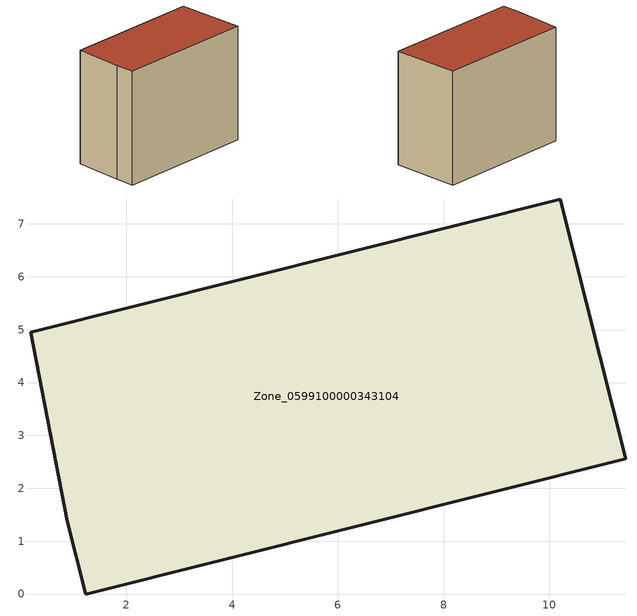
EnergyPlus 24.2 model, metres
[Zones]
Zone_0599100000343104
 floor ground (C_G): 1.23,0 0.89,1.38 0.2,4.95 10.21,7.47 11.44,2.56 z0
 wall outside (C_F): 11.44,2.56 10.21,7.47 0.2,4.95 0.89,1.38 1.23,0 11.44,2.56 z0:8.48
 roof outside (C_R): 0.89,1.38 1.23,0 11.44,2.56 10.21,7.47 0.2,4.95 z8.48
[BUILDING]
Pand.0599100000343104: North Axis=0; Terrain=City; Loads Convergence Tolerance Value=0.04; Temperature Convergence Tolerance Value=0.4; Solar Distribution=FullExterior; Maximum Number of Warmup Days=25; Minimum Number of Warmup Days=1
[Site:Location]
Rotterdam.The.Hague.AP_ZH_NLD Design_Conditions: Latitude=51.96; Longitude=4.45; Time Zone=1; Elevation=-4.5
[SITE:GROUNDTEMPERATURE:BUILDINGSURFACE]
18, 18, 18, 18, 18, 18, 18, 18, 18, 18, 18, 18
[MATERIAL] Thermal Absorptance=0.9; Solar Absorptance=0.7; Visible Absorptance=0.7
Name | Roughness | Thickness | Conductivity | Density | Specific Heat
G.TC.1992-2005 | MediumSmooth | 0.15 | 0.06 | 540 | 1210
F.TC.1992-2005 | Rough | 0.3 | 0.12 | 1920 | 840
R.TC.1992-2005 | MediumRough | 0.2 | 0.08 | 1500 | 1000
[CONSTRUCTION]
C_G: G.TC.1992-2005
C_F: F.TC.1992-2005
C_R: R.TC.1992-2005
[ZONE]
Zone_0599100000343104: Type=1; Multiplier=1; Ceiling Height=Autocalculate; Volume=Autocalculate; Floor Area=autocalculate; Part of Total Floor Area=Yes
[ZONEINFILTRATION:DESIGNFLOWRATE]
Infil_Zone_0599100000343104: Zone or ZoneList or Space or SpaceList=Zone_0599100000343104; Schedule=AlwaysOn; Design Flow Rate Calculation Method=Flow/Area; Flow Rate per Floor Area=0.0015; Constant Term Coefficient=1; Temperature Term Coefficient=0; Velocity Term Coefficient=0; Velocity Squared Term Coefficient=0
[HVACTEMPLATE:ZONE:IDEALLOADSAIRSYSTEM]
Zone_0599100000343104: Maximum Heating Supply Air Temperature=50; Minimum Cooling Supply Air Temperature=13; Maximum Heating Supply Air Humidity Ratio=0.0156; Minimum Cooling Supply Air Humidity Ratio=0.0077; Heating Limit=NoLimit; Cooling Limit=NoLimit; Dehumidification Control Type=ConstantSensibleHeatRatio; Cooling Sensible Heat Ratio=0.7; Dehumidification Setpoint=60; Humidification Control Type=None; Humidification Setpoint=30; Outdoor Air Method=None; Outdoor Air Flow Rate per Person=0.00944; Outdoor Air Flow Rate per Zone Floor Area=0; Outdoor Air Flow Rate per Zone=0; Demand Controlled Ventilation Type=None; Outdoor Air Economizer Type=NoEconomizer; Heat Recovery Type=None; Sensible Heat Recovery Effectiveness=0.7; Latent Heat Recovery Effectiveness=0.65
[ZONECONTROL:THERMOSTAT]
ThermostatControl_Zone_0599100000343104: Zone or ZoneList=Zone_0599100000343104; Control Type Schedule=DualSetpointControlType; Control 1=Thermostat_Zone_0599100000343104; Temperature Difference Between Cutout And Setpoint=0
[THERMOSTATSETPOINT:DUALSETPOINT]
Thermostat_Zone_0599100000343104: Heating Setpoint Temperature Schedule=HeatingSetpoint_Zone_0599100000343104; Cooling Setpoint Temperature Schedule=CoolingSetpoint_Zone_0599100000343104
[SCHEDULE:COMPACT]
HeatingSetpoint_Zone_0599100000343104: Through: 12/31, For: AllDays, Until: 24:00, 21
CoolingSetpoint_Zone_0599100000343104: Through: 12/31, For: AllDays, Until: 24:00, 24
DualSetpointControlType: Through: 12/31, For: AllDays, Until: 24:00, 4
AlwaysOn: Through: 12/31, For: AllDays, Until: 24:00, 1
